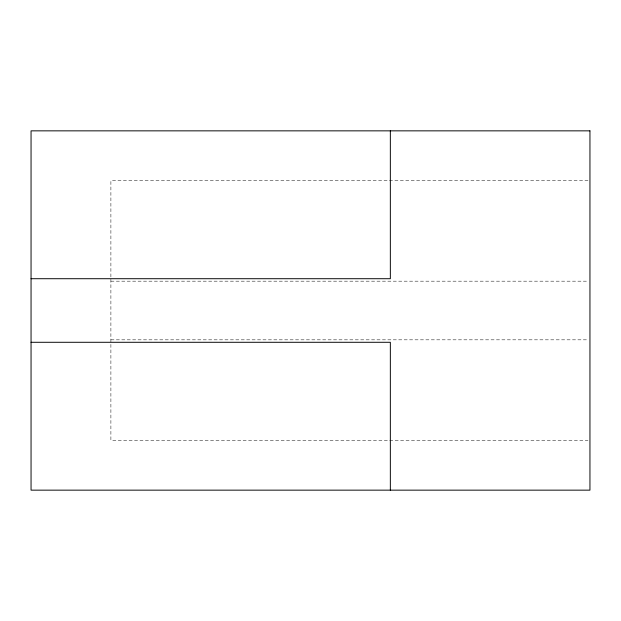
<?xml version="1.0" encoding="UTF-8"?>
<svg xmlns="http://www.w3.org/2000/svg" width="621" height="621" viewBox="0 0 621 621"><rect width="100%" height="100%" fill="white"/><g stroke="black" fill="none" stroke-linecap="round" stroke-linejoin="round"><path stroke-width="0.47" stroke-dasharray="3.1 2.33" d="M588.009 180.758L110.895 180.758L110.895 440.242L588.009 440.242M110.895 281.173L588.009 281.173M110.895 339.827L588.009 339.827"/><path stroke-width="0.93" d="M31.05 278.713L390.345 278.713L390.345 130.852M31.05 342.287L390.345 342.287L390.345 490.148M589.95 130.852L31.05 130.852L31.05 490.148L589.95 490.148L589.95 130.852"/></g></svg>
